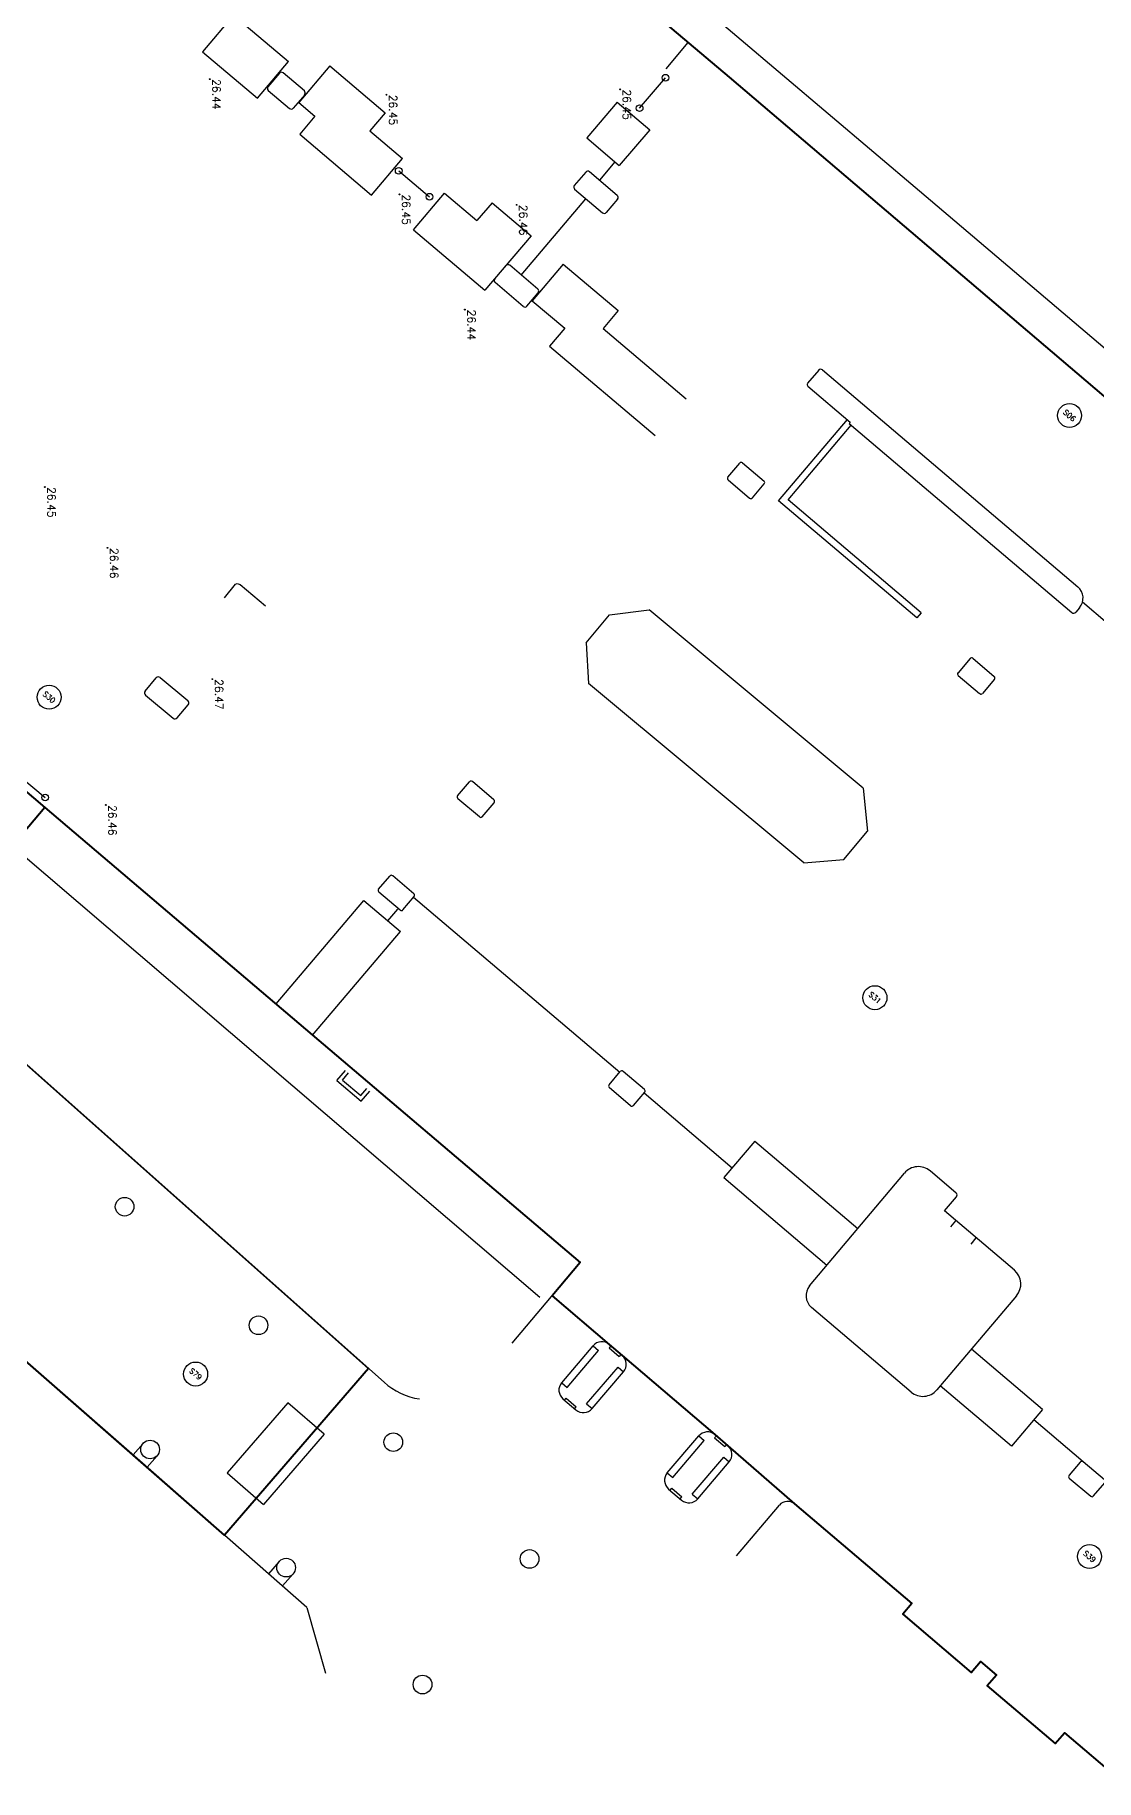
# Model space of a CAD drawing. Header units: metres. Extents: x 1653773 to 1654374, y 8182561 to 8183166.
# Drawn here: x 1653967.8 to 1654007.7, y 8182826.2 to 8182891.7 of the extents above; entities that cross this region are included whole.
import ezdxf
from ezdxf.enums import TextEntityAlignment as Align

# ---------------------------------------------------------------- set-up
doc = ezdxf.new("R2010")
doc.units = ezdxf.units.M
doc.header["$LTSCALE"] = 2
doc.header["$PDMODE"] = 32
doc.header["$PDSIZE"] = 0.03
for name, color, linetype in [('TOP-SCAN-TRUEVIEW-E', 7, 'Continuous'), ('TOP4R-ALTIT-_-E', 1, 'Continuous'), ('TOP4R-BATIS-_-E', 1, 'Continuous'), ('TOP4R-BATIS-RPT-E', 8, 'Continuous'), ('TOP4R-EQUIP-_-E', 3, 'Continuous'), ('TOP4R-SCAN-TRUEVIEW-E', 7, 'Continuous')]:
    doc.layers.add(name, color=color, linetype=linetype)
doc.layers.add('TOP4R-SURFACE-_-E', color=7, linetype='Continuous', lineweight=40)
doc.styles.add('Romanc 2', font='Romanc.shx', dxfattribs={"width": 0.99, "height": 0.5})

# ---------------------------------------------------------------- blocks, each defined once
blk = doc.blocks.new('TOPM-ALTIT-_-E')
at = {"color": 0}
blk.add_point((0, 0), dxfattribs=at)

msp = doc.modelspace()

# ---------------------------------------------------------------- linework, layer by layer
at = {"layer": 'TOP-SCAN-TRUEVIEW-E'}
msp.add_circle((1654007.418, 8182834.607), 0.45, dxfattribs=at)
at = {"layer": 'TOP4R-BATIS-_-E'}
for p, q in [((1653977.022, 8182890.22), (1653976.594, 8182889.715)), ((1653977.959, 8182889.556), (1653977.163, 8182890.231)), ((1653993.911, 8182890.07), (1654023.195, 8182865.157)), ((1653976.606, 8182889.574), (1653977.402, 8182888.899)), ((1653977.971, 8182889.415), (1653977.543, 8182888.911)), ((1653988.515, 8182886.517), (1653988.088, 8182886.015)), ((1653989.701, 8182885.642), (1653988.656, 8182886.529)), ((1653988.1, 8182885.874), (1653989.145, 8182884.987)), ((1653989.712, 8182885.501), (1653989.286, 8182884.999)), ((1653985.105, 8182882.511), (1653985.526, 8182883.007)), ((1653986.717, 8182882.127), (1653985.667, 8182883.018)), ((1653986.168, 8182881.479), (1653985.117, 8182882.37)), ((1653986.309, 8182881.491), (1653986.729, 8182881.986)), ((1653997.255, 8182879.084), (1653996.841, 8182878.594)), ((1653997.396, 8182879.096), (1654006.977, 8182870.969)), ((1653996.85, 8182878.488), (1653998.437, 8182877.143)), ((1653995.754, 8182874.192), (1653998.331, 8182877.232)), ((1653996.106, 8182874.221), (1653998.48, 8182877.02)), ((1653998.437, 8182877.143), (1653998.394, 8182877.093)), ((1653998.394, 8182877.093), (1654006.758, 8182869.999)), ((1653993.848, 8182875.081), (1653994.292, 8182875.605)), ((1653994.398, 8182875.613), (1653995.206, 8182874.928)), ((1653993.857, 8182874.975), (1653994.665, 8182874.29)), ((1653994.771, 8182874.298), (1653995.215, 8182874.822)), ((1654000.935, 8182869.798), (1653995.754, 8182874.192)), ((1654001.096, 8182869.989), (1653996.106, 8182874.221)), ((1654007.042, 8182870.179), (1654006.899, 8182870.01)), ((1653988.527, 8182868.864), (1653989.404, 8182869.918)), ((1653989.404, 8182869.918), (1653990.892, 8182870.103)), ((1653998.925, 8182863.418), (1653990.892, 8182870.103)), ((1654001.096, 8182869.989), (1654000.935, 8182869.798)), ((1653988.527, 8182868.864), (1653988.617, 8182867.338)), ((1654002.933, 8182868.276), (1654002.484, 8182867.746)), ((1654003.038, 8182868.284), (1654003.841, 8182867.603)), ((1653971.988, 8182867.056), (1653972.399, 8182867.547)), ((1653972.554, 8182867.56), (1653973.585, 8182866.697)), ((1654002.492, 8182867.641), (1654003.295, 8182866.96)), ((1653972.002, 8182866.901), (1653973.033, 8182866.038)), ((1653996.697, 8182860.615), (1653988.617, 8182867.338)), ((1654003.85, 8182867.498), (1654003.401, 8182866.968)), ((1653973.188, 8182866.051), (1653973.599, 8182866.542)), ((1653983.71, 8182863.128), (1653984.156, 8182863.654)), ((1653985.07, 8182862.977), (1653984.262, 8182863.663)), ((1653984.527, 8182862.337), (1653983.718, 8182863.022)), ((1653998.925, 8182863.418), (1653999.089, 8182861.804)), ((1653984.633, 8182862.345), (1653985.079, 8182862.872)), ((1653998.202, 8182860.738), (1653999.089, 8182861.804)), ((1653996.697, 8182860.615), (1653998.202, 8182860.738)), ((1653980.746, 8182859.626), (1653981.167, 8182860.122)), ((1653982.07, 8182859.455), (1653981.273, 8182860.131)), ((1653981.552, 8182858.845), (1653980.755, 8182859.521)), ((1653981.658, 8182858.853), (1653982.078, 8182859.349)), ((1653964.822, 8182855.46), (1653980.95, 8182841.145)), ((1653976.591, 8182855.586), (1653988.31, 8182845.628)), ((1653989.391, 8182852.294), (1653989.811, 8182852.79)), ((1653990.718, 8182852.12), (1653989.917, 8182852.799)), ((1653990.2, 8182851.509), (1653989.4, 8182852.189)), ((1653990.306, 8182851.518), (1653990.727, 8182852.014)), ((1653996.916, 8182844.759), (1654000.473, 8182848.984)), ((1654002.41, 8182848.235), (1654001.433, 8182849.064)), ((1654001.973, 8182847.565), (1654002.422, 8182848.095)), ((1654004.598, 8182845.339), (1654001.973, 8182847.565)), ((1654002.209, 8182846.972), (1654002.403, 8182847.2)), ((1654002.972, 8182846.325), (1654003.166, 8182846.553)), ((1653985.752, 8182842.614), (1653988.31, 8182845.628)), ((1654004.677, 8182844.38), (1654001.686, 8182840.854)), ((1654000.728, 8182840.775), (1653996.984, 8182843.951)), ((1653971.792, 8182838.193), (1653966.683, 8182842.654)), ((1653987.613, 8182841.126), (1653988.794, 8182842.511)), ((1653987.819, 8182840.951), (1653988.999, 8182842.336)), ((1653988.794, 8182842.511), (1653988.999, 8182842.336)), ((1653989.453, 8182842.514), (1653989.389, 8182842.437)), ((1653989.389, 8182842.437), (1653989.769, 8182842.113)), ((1653989.4, 8182842.559), (1653989.887, 8182842.144)), ((1653989.834, 8182842.189), (1653989.769, 8182842.113)), ((1653988.549, 8182840.328), (1653989.73, 8182841.713)), ((1653988.755, 8182840.153), (1653989.935, 8182841.538)), ((1653989.73, 8182841.713), (1653989.935, 8182841.538)), ((1653987.613, 8182841.126), (1653987.819, 8182840.951)), ((1653987.661, 8182840.52), (1653988.149, 8182840.104)), ((1653987.715, 8182840.474), (1653987.78, 8182840.55)), ((1653987.78, 8182840.55), (1653988.16, 8182840.226)), ((1653988.095, 8182840.15), (1653988.16, 8182840.226)), ((1653988.549, 8182840.328), (1653988.755, 8182840.153)), ((1653971.907, 8182838.852), (1653971.531, 8182838.422)), ((1653991.577, 8182837.745), (1653992.758, 8182839.13)), ((1653991.783, 8182837.57), (1653992.963, 8182838.955)), ((1653992.758, 8182839.13), (1653992.963, 8182838.955)), ((1653993.417, 8182839.133), (1653993.353, 8182839.057)), ((1653993.353, 8182839.057), (1653993.733, 8182838.733)), ((1653993.364, 8182839.179), (1653993.851, 8182838.763)), ((1653993.798, 8182838.809), (1653993.733, 8182838.733)), ((1653978.053, 8182832.699), (1653971.792, 8182838.193)), ((1653972.434, 8182838.39), (1653972.057, 8182837.961)), ((1653992.513, 8182836.947), (1653993.694, 8182838.332)), ((1653992.719, 8182836.772), (1653993.899, 8182838.157)), ((1653993.694, 8182838.332), (1653993.899, 8182838.157)), ((1653991.577, 8182837.745), (1653991.783, 8182837.57)), ((1653991.625, 8182837.139), (1653992.112, 8182836.724)), ((1653991.679, 8182837.094), (1653991.744, 8182837.17)), ((1653991.744, 8182837.17), (1653992.124, 8182836.846)), ((1653992.059, 8182836.769), (1653992.124, 8182836.846)), ((1653992.513, 8182836.947), (1653992.719, 8182836.772)), ((1653994.169, 8182834.631), (1653995.785, 8182836.536)), ((1653996.353, 8182836.583), (1654000.754, 8182832.851)), ((1653977.012, 8182834.424), (1653976.609, 8182833.965)), ((1653977.538, 8182833.962), (1653977.136, 8182833.504)), ((1654000.754, 8182832.851), (1654000.41, 8182832.445)), ((1653978.053, 8182832.699), (1653978.755, 8182830.235)), ((1654000.41, 8182832.445), (1654002.979, 8182830.266)), ((1654003.324, 8182830.672), (1654002.979, 8182830.266)), ((1654003.324, 8182830.672), (1654003.926, 8182830.162)), ((1654003.926, 8182830.162), (1654003.581, 8182829.756)), ((1654003.581, 8182829.756), (1654006.13, 8182827.595)), ((1654006.474, 8182828.001), (1654006.13, 8182827.595)), ((1654006.474, 8182828.001), (1654008.566, 8182826.226))]:
    msp.add_line(p, q, dxfattribs=at)
at = {"layer": 'TOP4R-BATIS-_-E', "flags": 128}
for points in [[(1653991.519, 8182892.084), (1653993.911, 8182890.07)], [(1653974.958, 8182870.557), (1653975.373, 8182871.059), (1653975.44, 8182871.094), (1653975.548, 8182871.057), (1653976.498, 8182870.254)], [(1653976.591, 8182855.586), (1653968.222, 8182862.694), (1653964.609, 8182858.413)]]:
    msp.add_lwpolyline(points, dxfattribs=at)
msp.add_lwpolyline([(1654007.071, 8182838.151), (1654006.65, 8182837.655, 0.414214), (1654006.659, 8182837.55), (1654007.46, 8182836.87, 0.414214), (1654007.566, 8182836.879), (1654007.986, 8182837.375, 0.414214), (1654007.977, 8182837.481), (1654007.177, 8182838.16, 0.414214)], format="xyb", close=True, dxfattribs=at)
at = {"layer": 'TOP4R-BATIS-_-E'}
for centre in [(1653971.215, 8182847.725), (1653976.238, 8182843.277), (1653972.171, 8182838.621), (1653981.297, 8182838.896), (1653986.408, 8182834.518), (1653977.275, 8182834.193), (1653982.393, 8182829.809)]:
    msp.add_circle(centre, 0.35, dxfattribs=at)
for centre, radius, start, end in [((1653977.098, 8182890.155), 0.1, 49.6963, 139.6963), ((1653976.671, 8182889.651), 0.1, 139.6963, 229.6963), ((1653977.894, 8182889.48), 0.1, 319.6963, 49.6963), ((1653977.467, 8182888.975), 0.1, 229.6963, 319.6963), ((1653988.591, 8182886.452), 0.1, 49.6963, 139.6963), ((1653988.165, 8182885.95), 0.1, 139.6963, 229.6963), ((1653989.636, 8182885.566), 0.1, 319.6963, 49.6963), ((1653989.21, 8182885.063), 0.1, 229.6963, 319.6963), ((1653985.602, 8182882.942), 0.1, 49.6963, 139.6963), ((1653985.182, 8182882.446), 0.1, 139.6963, 229.6963), ((1653986.653, 8182882.051), 0.1, 319.6963, 49.6963), ((1653986.232, 8182881.555), 0.1, 229.6963, 319.6963), ((1653997.331, 8182879.02), 0.1, 49.6963, 139.87078), ((1653996.899, 8182878.545), 0.075, 139.87078, 229.6963), ((1653994.349, 8182875.556), 0.075, 49.6963, 139.6963), ((1653993.905, 8182875.032), 0.075, 139.6963, 229.6963), ((1653995.157, 8182874.87), 0.075, 319.6963, 49.6963), ((1653994.713, 8182874.347), 0.075, 229.6963, 319.6963), ((1654006.614, 8182870.542), 0.561, 319.6963, 49.6963), ((1654006.823, 8182870.075), 0.1, 229.6963, 319.6963), ((1654002.99, 8182868.227), 0.075, 49.6963, 139.6963), ((1653972.483, 8182867.476), 0.11, 50.06789, 140.06789), ((1654002.541, 8182867.698), 0.075, 139.6963, 229.6963), ((1654003.793, 8182867.546), 0.075, 319.6963, 49.6963), ((1653972.073, 8182866.985), 0.11, 140.06789, 230.06789), ((1654003.344, 8182867.017), 0.075, 229.6963, 319.6963), ((1653973.515, 8182866.613), 0.11, 320.06789, 50.06789), ((1653973.104, 8182866.122), 0.11, 230.06789, 320.06789), ((1653984.213, 8182863.606), 0.075, 49.6963, 139.6963), ((1653983.767, 8182863.08), 0.075, 139.6963, 229.6963), ((1653985.022, 8182862.92), 0.075, 319.6963, 49.6963), ((1653984.575, 8182862.394), 0.075, 229.6963, 319.6963), ((1653981.224, 8182860.074), 0.075, 49.6963, 139.6963), ((1653980.804, 8182859.578), 0.075, 139.6963, 229.6963), ((1653982.021, 8182859.398), 0.075, 319.6963, 49.6963), ((1653981.601, 8182858.902), 0.075, 229.6963, 319.6963), ((1653989.869, 8182852.742), 0.075, 49.6963, 139.6963), ((1653989.448, 8182852.246), 0.075, 139.6963, 229.6963), ((1653990.669, 8182852.062), 0.075, 319.6963, 49.6963), ((1653990.249, 8182851.567), 0.075, 229.6963, 319.6963), ((1654000.993, 8182848.546), 0.68, 49.6963, 139.90274), ((1654002.346, 8182848.159), 0.1, 319.6963, 49.6963), ((1654004.158, 8182844.82), 0.68, 319.6963, 49.6963), ((1653997.355, 8182844.389), 0.574, 139.90274, 229.6963), ((1653989.121, 8182842.232), 0.43, 49.55041, 139.55041), ((1653989.608, 8182841.817), 0.43, 319.55041, 49.55041), ((1653982.696, 8182843.113), 2.631, 228.40685, 260.84266), ((1653987.94, 8182840.847), 0.43, 139.55041, 229.55041), ((1654001.167, 8182841.294), 0.68, 229.6963, 319.6963), ((1653988.427, 8182840.432), 0.43, 229.55041, 319.55041), ((1653993.085, 8182838.851), 0.43, 49.55041, 139.55041), ((1653993.572, 8182838.436), 0.43, 319.55041, 49.55041), ((1653991.904, 8182837.466), 0.43, 139.55041, 229.55041), ((1653992.391, 8182837.051), 0.43, 229.55041, 319.55041), ((1653996.092, 8182836.275), 0.403, 49.70302, 139.70302)]:
    msp.add_arc(centre, radius, start, end, dxfattribs=at)
at = {"layer": 'TOP4R-BATIS-RPT-E'}
for p, q in [((1653991.956, 8182893.498), (1654001.036, 8182885.805)), ((1654001.036, 8182885.805), (1654014.944, 8182874.013)), ((1653967.136, 8182861.144), (1653986.796, 8182844.329)), ((1653979.177, 8182852.454), (1653979.501, 8182852.835)), ((1653979.389, 8182852.472), (1653979.615, 8182852.738)), ((1653979.389, 8182852.472), (1653980.075, 8182851.889)), ((1653979.177, 8182852.454), (1653980.092, 8182851.677)), ((1653980.075, 8182851.889), (1653980.301, 8182852.156)), ((1653980.092, 8182851.677), (1653980.416, 8182852.059))]:
    msp.add_line(p, q, dxfattribs=at)
at = {"layer": 'TOP4R-EQUIP-_-E'}
for p, q in [((1653975.3, 8182892.391), (1653974.144, 8182891.021)), ((1653975.305, 8182892.397), (1653977.362, 8182890.659)), ((1653991.531, 8182890.388), (1653992.365, 8182891.372)), ((1653974.144, 8182891.021), (1653976.2, 8182889.284)), ((1653976.2, 8182889.284), (1653977.362, 8182890.659)), ((1653978.92, 8182890.493), (1653977.753, 8182889.122)), ((1653978.92, 8182890.493), (1653980.99, 8182888.731)), ((1653990.538, 8182888.907), (1653991.509, 8182890.052)), ((1653977.753, 8182889.122), (1653978.358, 8182888.608)), ((1653989.697, 8182889.138), (1653988.555, 8182887.792)), ((1653989.697, 8182889.138), (1653990.917, 8182888.103)), ((1653978.358, 8182888.608), (1653977.787, 8182887.938)), ((1653980.99, 8182888.731), (1653980.42, 8182888.061)), ((1653977.787, 8182887.938), (1653980.474, 8182885.651)), ((1653980.42, 8182888.061), (1653981.641, 8182887.021)), ((1653988.555, 8182887.792), (1653989.776, 8182886.758)), ((1653990.917, 8182888.103), (1653989.776, 8182886.758)), ((1653980.474, 8182885.651), (1653981.641, 8182887.021)), ((1653981.498, 8182886.559), (1653982.657, 8182885.591)), ((1653989.613, 8182886.896), (1653989.031, 8182886.21)), ((1653982.05, 8182884.349), (1653983.212, 8182885.724)), ((1653983.212, 8182885.724), (1653984.432, 8182884.694)), ((1653985, 8182885.366), (1653984.432, 8182884.694)), ((1653985, 8182885.366), (1653986.465, 8182884.128)), ((1653986.095, 8182882.655), (1653988.521, 8182885.516)), ((1653982.05, 8182884.349), (1653984.735, 8182882.081)), ((1653986.465, 8182884.128), (1653984.735, 8182882.081)), ((1653987.674, 8182883.065), (1653986.512, 8182881.69)), ((1653987.674, 8182883.065), (1653989.734, 8182881.322)), ((1653986.512, 8182881.69), (1653987.728, 8182880.662)), ((1653989.734, 8182881.322), (1653989.165, 8182880.651)), ((1653987.728, 8182880.662), (1653987.159, 8182879.99)), ((1653989.165, 8182880.651), (1653992.281, 8182878.014)), ((1653987.159, 8182879.99), (1653991.119, 8182876.64)), ((1654007.157, 8182870.401), (1654009.033, 8182868.806)), ((1653967.237, 8182863.9), (1653968.236, 8182863.065)), ((1653976.897, 8182855.326), (1653980.189, 8182859.207)), ((1653980.189, 8182859.207), (1653981.562, 8182858.043)), ((1653982.057, 8182859.325), (1653989.791, 8182852.766)), ((1653981.093, 8182858.44), (1653981.469, 8182858.883)), ((1653978.269, 8182854.16), (1653981.562, 8182858.043)), ((1653990.706, 8182851.989), (1653994.013, 8182849.184)), ((1653994.863, 8182850.186), (1653993.699, 8182848.813)), ((1653994.863, 8182850.186), (1653998.726, 8182846.909)), ((1653993.699, 8182848.813), (1653997.567, 8182845.532)), ((1654005.657, 8182840.116), (1654002.983, 8182842.383)), ((1653980.368, 8182841.662), (1653978.434, 8182839.428)), ((1654004.492, 8182838.743), (1654001.819, 8182841.011)), ((1653977.345, 8182840.372), (1653975.063, 8182837.741)), ((1653978.705, 8182839.193), (1653977.345, 8182840.372)), ((1654005.657, 8182840.116), (1654004.492, 8182838.743)), ((1654007.177, 8182838.16), (1654005.328, 8182839.728)), ((1653978.705, 8182839.193), (1653976.423, 8182836.561)), ((1653975.063, 8182837.741), (1653976.423, 8182836.561)), ((1653976.154, 8182836.795), (1653974.959, 8182835.414))]:
    msp.add_line(p, q, dxfattribs=at)
for centre in [(1653991.509, 8182890.052), (1653990.538, 8182888.907), (1653981.498, 8182886.559), (1653982.657, 8182885.591), (1653968.236, 8182863.065)]:
    msp.add_circle(centre, 0.125, dxfattribs=at)
at = {"layer": 'TOP4R-SCAN-TRUEVIEW-E'}
for centre in [(1654006.667, 8182877.388), (1653968.383, 8182866.826), (1653999.366, 8182855.561), (1653973.881, 8182841.451)]:
    msp.add_circle(centre, 0.45, dxfattribs=at)
at = {"layer": 'TOP4R-SURFACE-_-E', "color": 5, "flags": 128}
msp.add_lwpolyline([(1654039.743, 8182851.152, -0.420218), (1654039.681, 8182852.01), (1654040.606, 8182853.058), (1654037.969, 8182855.29), (1654037.033, 8182854.228, -0.408307), (1654036.2, 8182854.167), (1654027.6, 8182861.44, -0.412286), (1654027.53, 8182862.25), (1654028.356, 8182863.239), (1654028.441, 8182863.343), (1654025.804, 8182865.572), (1654024.908, 8182864.498, -0.415709), (1654024.065, 8182864.424), (1654023.195, 8182865.157), (1653993.911, 8182890.07), (1653991.519, 8182892.084, -0.416898), (1653991.452, 8182892.909), (1653991.956, 8182893.498), (1653982.511, 8182901.497), (1653953.351, 8182926.262)], format="xyb", dxfattribs=at)
at = {"layer": 'TOP4R-SURFACE-_-E', "color": 4, "flags": 128}
msp.add_lwpolyline([(1653960.989, 8182868.837), (1653968.222, 8182862.694), (1653964.609, 8182858.413, 0.406888)], format="xyb", dxfattribs=at)
at = {"layer": 'TOP4R-SURFACE-_-E', "color": 5, "flags": 128}
msp.add_lwpolyline([(1653960.989, 8182868.837), (1653968.222, 8182862.694), (1653976.591, 8182855.586), (1653988.31, 8182845.628), (1653987.256, 8182844.387), (1653989.4, 8182842.559), (1653989.887, 8182842.144), (1653993.364, 8182839.179), (1653993.851, 8182838.763), (1653996.353, 8182836.583), (1654000.754, 8182832.851), (1654000.41, 8182832.445), (1654002.979, 8182830.266), (1654003.324, 8182830.672), (1654003.926, 8182830.162), (1654003.581, 8182829.756), (1654006.13, 8182827.595), (1654006.474, 8182828.001), (1654008.566, 8182826.226)], dxfattribs=at)
at = {"layer": 'TOP4R-SURFACE-_-E', "color": 4, "flags": 128}
msp.add_lwpolyline([(1653964.822, 8182855.46), (1653980.368, 8182841.662), (1653974.959, 8182835.414), (1653966.683, 8182842.654)], dxfattribs=at)

# ---------------------------------------------------------------- block references
at = {"layer": 'TOP4R-ALTIT-_-E'}
ref = msp.add_blockref('TOPM-ALTIT-_-E', (1653974.409, 8182890), dxfattribs=at)
ref.add_attrib('ALT', '26.44', (1653974.509, 8182890), dxfattribs={"height": 0.3, "rotation": 270, "style": 'Romanc 2', "width": 0.99})
ref = msp.add_blockref('TOPM-ALTIT-_-E', (1653981.035, 8182889.415), dxfattribs=at)
ref.add_attrib('ALT', '26.45', (1653981.135, 8182889.415), dxfattribs={"height": 0.3, "rotation": 270, "style": 'Romanc 2', "width": 0.99})
ref = msp.add_blockref('TOPM-ALTIT-_-E', (1653989.812, 8182889.615), dxfattribs=at)
ref.add_attrib('ALT', '26.45', (1653989.912, 8182889.615), dxfattribs={"height": 0.3, "rotation": 270, "style": 'Romanc 2', "width": 0.99})
ref = msp.add_blockref('TOPM-ALTIT-_-E', (1653981.532, 8182885.679), dxfattribs=at)
ref.add_attrib('ALT', '26.45', (1653981.632, 8182885.679), dxfattribs={"height": 0.3, "rotation": 270, "style": 'Romanc 2', "width": 0.99})
ref = msp.add_blockref('TOPM-ALTIT-_-E', (1653985.923, 8182885.287), dxfattribs=at)
ref.add_attrib('ALT', '26.46', (1653986.023, 8182885.287), dxfattribs={"height": 0.3, "rotation": 270, "style": 'Romanc 2', "width": 0.99})
ref = msp.add_blockref('TOPM-ALTIT-_-E', (1653983.981, 8182881.358), dxfattribs=at)
ref.add_attrib('ALT', '26.44', (1653984.081, 8182881.358), dxfattribs={"height": 0.3, "rotation": 270, "style": 'Romanc 2', "width": 0.99})
ref = msp.add_blockref('TOPM-ALTIT-_-E', (1653968.224, 8182874.707), dxfattribs=at)
ref.add_attrib('ALT', '26.45', (1653968.324, 8182874.707), dxfattribs={"height": 0.3, "rotation": 270, "style": 'Romanc 2', "width": 0.99})
ref = msp.add_blockref('TOPM-ALTIT-_-E', (1653970.57, 8182872.423), dxfattribs=at)
ref.add_attrib('ALT', '26.46', (1653970.67, 8182872.423), dxfattribs={"height": 0.3, "rotation": 270, "style": 'Romanc 2', "width": 0.99})
ref = msp.add_blockref('TOPM-ALTIT-_-E', (1653974.508, 8182867.504), dxfattribs=at)
ref.add_attrib('ALT', '26.47', (1653974.608, 8182867.504), dxfattribs={"height": 0.3, "rotation": 270, "style": 'Romanc 2', "width": 0.99})
ref = msp.add_blockref('TOPM-ALTIT-_-E', (1653970.508, 8182862.785), dxfattribs=at)
ref.add_attrib('ALT', '26.46', (1653970.608, 8182862.785), dxfattribs={"height": 0.3, "rotation": 270, "style": 'Romanc 2', "width": 0.99})

# ---------------------------------------------------------------- texts
at = {"layer": 'TOP-SCAN-TRUEVIEW-E', "style": 'Romanc 2', "width": 0.99}
msp.add_text('S39', height=0.2, rotation=319.6963, dxfattribs=at).set_placement((1654007.418, 8182834.607), align=Align.MIDDLE_CENTER)
at = {"layer": 'TOP4R-SCAN-TRUEVIEW-E', "style": 'Romanc 2', "width": 0.99}
for s, p in [('S06', (1654006.667, 8182877.388)), ('S30', (1653968.383, 8182866.826)), ('S31', (1653999.366, 8182855.561)), ('S79', (1653973.881, 8182841.451))]:
    msp.add_text(s, height=0.2, rotation=319.6963, dxfattribs=at).set_placement(p, align=Align.MIDDLE_CENTER)

doc.saveas('drawing.dxf')
